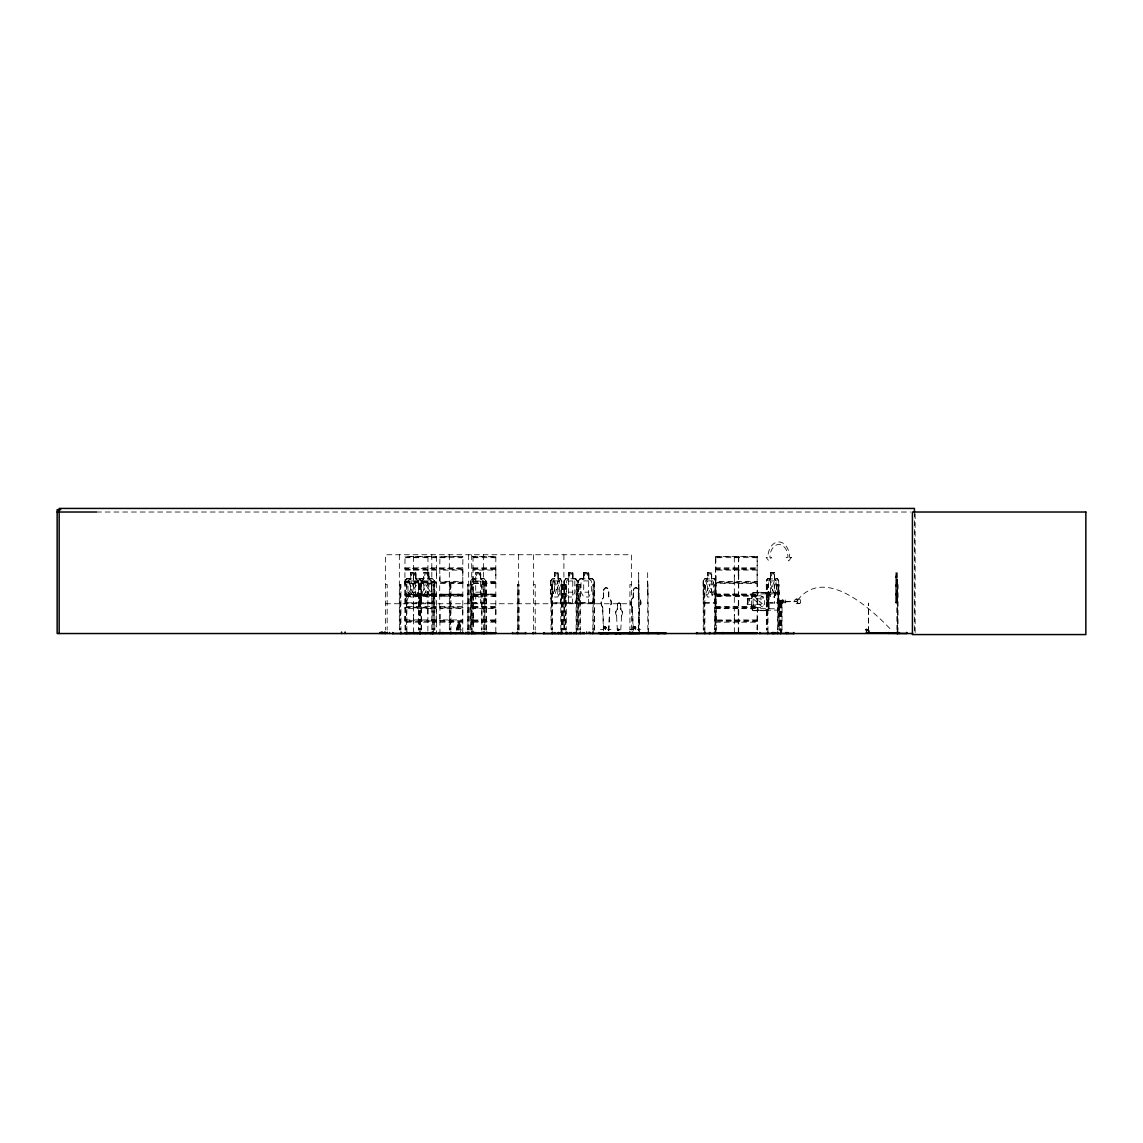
<?xml version="1.0" encoding="UTF-8"?>
<svg xmlns="http://www.w3.org/2000/svg" width="1143" height="1143" viewBox="0 0 1143 1143"><rect width="100%" height="100%" fill="white"/><g stroke="black" fill="none" stroke-linecap="round" stroke-linejoin="round"><path stroke-width="0.75" stroke-dasharray="5 3.75" d="M436.64 621.406L436.469 622.178L405.065 622.178L404.851 621.349L436.726 621.049L404.908 620.692L405.079 614.291M436.597 620.635L436.469 608.662L405.065 608.662L404.822 607.705L436.583 608.005L436.44 583.63L405.065 583.63L405.079 575.729M413.637 632.736L413.637 614.291M413.609 606.39L413.637 575.729M427.882 614.291L427.968 556.97M427.882 575.729L427.882 570.043M436.44 614.291L436.597 607.933M436.44 575.729L436.669 568.671L404.879 568.614L405.036 556.484L436.583 556.512L405.108 556.512M439.969 614.291L439.955 620.049M439.969 575.729L439.741 582.201L462.944 582.144L462.844 583.23M462.772 614.291L462.829 583.159M462.772 575.729L462.972 568.614L439.755 568.614L439.926 556.484L462.972 556.555L439.926 556.927M473.016 622.178L473.016 614.291M473.016 581.358L473.016 575.729M495.819 614.291L495.819 556.484M495.819 575.729L495.819 570.043L473.002 570.1L473.016 583.63M715.475 614.291L715.318 620.635L757.338 620.692L757.137 632.736M715.475 575.729L715.247 582.201L757.309 582.144M715.889 614.291L715.889 622.178M715.861 581.358L715.889 575.729M734.335 632.736L734.335 614.291M734.306 619.906L734.335 575.729M738.278 614.291L738.507 556.727M738.278 575.729L738.292 569.828M738.692 614.291L738.735 556.984M738.692 575.729L738.692 570.043M757.395 607.519L757.295 620.635M757.137 556.484L757.137 581.358M897.255 580.915L896.912 578.701L897.041 603.033L897.298 580.787L897.298 595.103L897.226 589.116M897.241 594.774L897.241 594.374M897.198 581.13L897.212 587.788L897.198 581.516M896.969 597.003L896.941 592.174L897.255 603.033M896.912 580.915L896.969 578.901M436.669 607.29L404.836 607.276L405.079 606.39L436.469 606.39M405.079 619.92L436.469 619.906M413.637 619.977L413.452 607.876M436.44 583.63L436.697 582.501M436.455 621.978L436.44 632.736M439.941 567.9L462.786 567.842L462.915 556.512M462.915 582.901L439.698 582.673L439.741 607.219L463.001 607.219M462.786 583.63L439.969 583.63M462.772 632.736L462.786 608.662L439.941 608.662L439.941 619.906L462.772 619.977M473.016 606.39L473.002 608.662L495.848 608.662L495.819 632.736M473.016 619.977L495.848 619.906M715.504 557.67L715.475 556.484L757.409 556.727L715.389 556.484L715.447 581.358L757.152 581.358L757.166 569.971M715.447 606.39L757.152 606.39L757.152 583.63L715.418 583.23L715.247 607.219L757.309 607.176M715.889 606.39L715.861 608.662M757.137 570.043L715.447 570.1M757.137 619.977L757.137 608.59M757.152 629.936L757.166 622.121M439.969 608.648L439.755 607.233M715.889 632.736L715.847 556.984M757.152 619.906L715.475 619.977L715.232 607.276M734.292 556.984L734.306 581.358M738.692 632.736L738.707 608.662M458.4 630.064L458.743 621.778M608.619 630.765L609.676 607.133A6.129 5.086 -90 0 0 608.619 597.503L608.619 590.888A3.058 2.543 -90 0 0 606.076 587.816A3.058 2.543 -90 0 0 603.533 590.888L603.533 597.503A6.129 5.086 -90 0 0 602.49 607.133L603.533 630.765M608.833 630.765L609.891 607.133A6.129 5.086 -90 0 0 608.833 597.503L608.833 590.888A3.058 2.543 -90 0 0 606.29 587.816L606.076 587.816M620.763 629.936L621.535 615.934A4.086 3.386 -90 0 0 620.82 609.505L620.82 605.09A2.043 1.7 -90 0 0 619.135 603.047L618.992 603.047A2.043 1.7 -90 0 0 617.291 605.09L617.291 609.505A4.086 3.386 -90 0 0 616.591 615.934L617.434 631.679M638.294 630.765L639.337 607.133A6.129 5.086 -90 0 0 638.294 597.503L638.294 590.888A3.058 2.543 -90 0 0 635.751 587.816A3.058 2.543 -90 0 0 633.208 590.888L633.208 597.503A6.129 5.086 -90 0 0 632.15 607.133L633.208 630.765M638.508 630.765L639.551 607.133A6.129 5.086 -90 0 0 638.508 597.503L638.508 590.888A3.058 2.543 -90 0 0 635.965 587.816L635.751 587.816M867.594 629.279C868.923 630.95 865.408 629.65 867.066 629.479M866.965 629.45L867.094 629.264M867.108 629.35L867.023 630.064M867.58 629.379L867.794 630.107L867.323 629.264M457.986 630.064L458.643 621.778M780.612 601.375C787.956 598.846 781.398 604.833 780.869 600.989M780.783 601.375L778.612 601.275L780.74 601.704M785.07 601.347L796.542 601.347L785.541 601.861M778.012 592.117L778.012 594.16M777.426 608.833L779.397 608.833L777.554 608.648M778.012 608.462L778.012 610.505M779.397 610.119L757.695 610.305L757.695 608.648L779.326 608.833M606.247 628.307L603.404 627.721L606.204 628.307M603.747 628.15L603.747 627.407M605.29 628.264C607.49 626.993 601.661 628.436 606.247 627.25M604.69 627.95L604.547 627.121L603.39 627.736M604.833 627.136C603.647 628.836 605.647 626.693 605.319 628.407M605.69 628.236C603.89 627.707 608.39 627.207 604.618 628.236M604.561 628.407L603.461 627.921L605.761 627.378M606.419 627.978L606.204 627.25M618.277 630.05C619.363 630.064 616.863 628.707 619.077 630.05M617.463 629.336L618.649 629.393M619.177 629.564L618.42 629.464M618.22 629.264L618.963 629.893L617.977 630.064M634.394 627.778C633.651 626.936 635.837 628.05 635.551 627.95M633.636 627.607C639.78 627.764 630.236 628.793 634.279 627.021M635.922 628.307C632.779 628.264 633.822 627.236 635.922 627.25M633.365 628.15L634.279 628.521L634.936 627.407M603.975 628.093L604.733 627.736M604.776 627.407L605.776 627.593L604.604 627.436M618.034 629.822L619.163 629.45M618.649 629.936L618.892 630.107M633.679 627.964L635.208 628.407M633.965 627.121L633.751 627.878L634.408 627.393M405.036 595.532L436.712 594.731L405.036 594.517L436.712 595.274L405.036 595.503M462.986 595.332L462.815 594.489L439.984 594.96M495.905 595.032L472.745 595.274L472.973 594.489L495.819 595.032M413.623 606.59L413.38 607.705M757.152 581.358L757.395 607.333M457.229 630.064L458.486 621.778L456.929 630.064M560.37 602.832L561.456 597.003L561.727 580.858L561.799 630.036M560.47 603.033L561.57 597.032M715.275 620.749L715.475 632.736M618.42 629.95C616.506 629.55 619.963 629.564 617.377 629.636M575.672 602.832L576.944 597.003M575.729 603.033L577.086 597.003L577.229 580.858L577.258 630.036M456.5 630.064L458.343 621.778L459.343 621.778L461.272 630.064M604.118 627.25L604.718 628.15M456.386 630.064L458.314 621.778M777.126 603.033L778.654 597.003M603.933 628.421L605.347 627.75M618.934 629.95L617.306 629.822M634.979 628.407L635.422 627.378M635.437 628.393L635.794 627.436L634.794 627.493M867.208 630.007L866.137 629.193M714.332 603.033L715.918 597.032L714.475 603.033L704.488 603.033L703.202 597.032L704.631 603.033M439.912 620.32L439.969 632.736M404.922 568.557L404.936 569.457M439.741 568.671L439.941 581.358L462.786 581.358L462.786 570.1L439.941 570.1M715.232 582.258L715.418 583.23M738.278 632.736L738.307 608.662M432.568 602.832L434.269 597.003L434.44 580.858L432.754 578.701L429.039 578.701L429.125 572.672L423.724 572.672L423.724 578.701L420.295 578.701M580.173 578.701L578.201 580.83L578.287 597.032L580.115 603.033L592.631 603.033L594.103 597.003L594.289 580.858L594.346 630.036M592.631 603.033L594.189 597.032M867.837 629.279L868.008 630.193M484.075 602.832L486.075 597.275M484.203 603.033L486.046 597.017M419.224 602.832L421.01 597.003M421.195 597.032L419.338 603.033L421.138 597.003L421.31 580.83L419.324 578.701L415.838 578.701M421.31 597.032L419.467 603.033L406.751 603.033M715.232 568.728L757.309 568.628M462.901 621.592L439.726 621.221M472.888 620.506L496.019 620.692M404.922 582.087L436.697 582.316M439.812 620.635L462.972 620.749M473.002 570.1L473.045 556.512M715.347 595.103L757.395 594.674L715.432 595.532M774.34 597.003L776.383 592.174L776.383 580.915L774.34 578.901L776.454 580.915L776.454 592.174L774.397 597.003L770.525 597.003L768.482 592.174L768.482 580.915L770.525 578.901M436.64 569.328L404.908 569.314L405.079 632.736M462.972 569.328L439.784 569.314M406.379 601.718L416.638 578.701M436.597 582.901L404.922 582.901M462.915 607.933L439.784 607.876M495.976 569.385L472.845 569.314M495.976 582.901L472.945 583.23M495.976 607.933L472.873 608.005M715.732 582.087L715.889 583.63M424.882 557.655L426.882 557.655M433.426 557.655L435.426 557.655M424.882 596.203L426.882 596.203M433.426 596.203L435.426 596.203M459.757 557.655L461.758 557.655M459.757 596.203L461.758 596.203M492.819 557.655L494.819 557.655M492.819 596.203L494.819 596.203M735.263 557.655L739.05 557.655M735.263 596.203L739.05 596.203M754.123 557.655L756.123 557.655M754.123 596.203L756.123 596.203M751.665 598.832L753.08 595.817L761.052 595.817L764.453 598.832L764.453 604.461L761.052 607.476L753.08 607.476L751.665 604.461M635.608 628.064L633.522 627.55M415.938 578.701L415.923 572.672L410.466 572.672L410.651 578.901L407.965 580.915L407.98 592.174L410.651 597.003L415.666 597.003L418.338 592.174M415.666 597.003L418.352 592.174M560.627 603.033L552.04 603.033L550.812 597.032L550.812 580.83L552.069 578.701L554.555 578.701M550.926 580.915L552.24 578.701M551.083 580.915L552.283 578.901L560.541 578.901M766.424 580.944L767.753 578.701L766.296 580.858L766.367 630.036M406.251 557.655L409.794 557.655M414.809 557.655L418.352 557.655M406.251 596.203L409.794 596.203M414.809 596.203L418.352 596.203M441.141 557.655L444.684 557.655M441.141 596.203L444.684 596.203M474.188 557.655L477.731 557.655M474.188 596.203L477.731 596.203M716.647 557.655L720.604 557.655M703.274 630.036L703.202 580.858L704.531 578.701L707.531 578.701M703.345 580.944L704.674 578.701M716.647 596.203L720.604 596.203M634.022 627.907L633.193 627.95M565.799 578.701L564.185 580.815L564.185 597.017L565.756 603.033L575.915 603.033L577.044 597.032M564.442 580.915L565.942 578.701M753.166 592.603L751.523 594.731L751.523 608.776L753.194 610.691L764.624 610.691L768.868 608.833L768.868 594.66L764.624 592.603L753.023 592.603M753.223 592.803L751.808 594.817L751.808 598.832L747.393 598.832M413.495 556.512L413.609 581.358M470.302 630.036L470.33 580.858L472.088 578.701L475.717 578.701M472.159 578.901L470.502 580.944L470.616 630.036M405.379 630.036L405.093 580.858L406.908 578.701L410.566 578.701M405.379 580.944L406.994 578.901M405.093 580.858L406.808 578.701L405.279 580.944M777.554 592.303L779.326 592.174L779.269 593.974M420.381 578.701L418.409 580.83L418.409 597.032L420.338 603.033M580.244 578.901L578.372 580.915L578.501 630.036M436.412 556.512L436.64 568.614M427.968 595.517L427.968 594.489M780.512 600.989L780.512 601.747M439.969 594.931L462.786 594.96L439.784 594.903M715.475 594.931L757.223 594.974M605.39 628.064L604.447 628.064M634.751 628.407L633.908 628.521L634.851 628.064M462.744 557.67L439.984 557.67M440.012 594.189L462.772 594.189L439.984 594.217L439.969 596.203L462.744 596.175M495.805 557.67L473.045 557.67M495.805 596.217L473.073 596.203M738.249 557.627L738.478 556.912M757.109 557.67L715.518 557.655M757.109 596.217L715.518 596.203M768.482 580.915L770.553 578.901L770.539 572.672L774.668 572.672M711.589 572.872L707.531 572.872L707.674 578.901L705.431 580.915L705.431 592.174L707.531 597.003L711.432 597.003L713.532 592.174L713.532 580.915L711.432 578.901L711.575 572.672M568.7 578.901L566.571 580.915L566.571 592.174L568.7 597.003L572.686 597.003L574.815 592.174L574.815 580.915L572.686 578.901M634.451 628.236L635.765 628.064M436.397 596.203L405.136 596.203M635.165 627.15L634.394 627.307M475.717 578.901L473.116 580.915L473.273 630.007M421.253 580.915L423.896 578.901L423.824 572.672M407.98 580.915L410.651 578.901M738.364 595.517L738.364 594.489M605.219 627.807L605.033 627.393M603.933 627.121L604.918 627.121M764.453 610.491L768.725 608.676L768.582 594.817L764.481 592.603M757.209 595.474L715.432 595.474M783.784 600.989L783.784 601.747M796.171 600.832L796.171 601.875M96.426 512.021L910.642 512.021M436.44 557.655L405.108 557.67M405.065 567.842L436.469 567.842M473.002 567.842L495.848 567.842M715.447 567.842L757.152 567.842L757.28 556.512M472.845 568.628L496.019 568.614M715.318 569.385L757.309 569.314M405.065 570.1L436.469 570.1L436.64 582.201M647.652 572.672L647.852 630.036M896.926 572.672L897.184 630.036M410.651 572.872L415.766 572.872M423.896 572.872L428.954 572.872M480.703 572.872L475.717 572.872L475.717 603.033M554.512 572.872L558.027 572.872M568.7 572.872L572.829 572.872M583.702 572.872L588.774 572.872M770.525 572.872L774.54 572.872M427.968 573.886L424.782 573.886L424.782 575.886L427.968 575.886M485.946 630.036L486.046 580.815L484.146 578.701L480.689 578.944M557.984 578.701L560.584 578.701M572.643 578.701L575.872 578.701M580.087 578.701L583.63 578.701M588.659 578.701L592.588 578.701L594.289 580.858M711.575 578.701L714.432 578.701L715.761 580.83M770.553 578.701L767.596 578.701L766.296 580.858L766.453 597.032L767.71 603.033L766.424 597.003L767.81 602.832M774.311 578.701L777.34 578.701L778.797 580.83L778.369 608.462M406.894 578.901L419.338 578.901L421.138 580.915L419.224 578.901M432.668 578.901L420.367 578.901L418.681 580.915L418.681 630.036M472.059 578.901L484.218 578.687M575.801 578.901L565.685 578.687L568.628 578.944M580.158 578.901L592.503 578.901M704.602 578.901L714.375 578.901M767.667 578.901L777.283 578.901M421.195 580.83L419.281 578.701M485.989 580.83L484.075 578.901M550.812 580.83L551.083 630.036M564.299 580.83L564.442 597.032L565.899 603.033M647.652 580.858L647.924 595.103M703.202 580.858L703.345 597.032M475.717 580.915L480.689 581.158M572.686 580.915L568.628 581.158M588.688 580.915L583.702 580.915L583.702 592.174L588.688 592.174M774.397 580.915L769.225 580.901L771.811 587.788C766.153 595.703 770.968 598.746 772.682 589.116C774.511 598.746 779.112 595.703 773.511 587.831C778.983 580.315 774.34 577.229 772.611 586.43L770.468 580.958L770.553 592.174M405.065 581.358L436.469 581.358M473.002 581.358L495.848 581.358M472.845 582.144L496.076 582.258M715.318 582.901L757.309 582.844M495.848 583.63L473.002 583.63L473.016 632.736M385.505 584.516L387.163 584.516L387.163 630.007M399.336 584.516L400.95 584.516L400.95 630.007M405.093 584.516L406.865 584.516L406.865 633.536M418.681 584.516L421.424 584.516L421.424 630.036M431.797 584.516L432.44 630.007M449.328 584.516L450.942 584.516L450.942 630.007M470.302 584.516L473.273 584.516M481.875 584.516L481.875 630.007L481.875 584.516L483.532 584.516M533.538 584.516L535.21 584.516L535.21 630.007M551.083 584.516L552.583 584.516L552.583 630.036M563.899 584.516L560.813 584.516L560.813 630.036M564.613 584.516L566.228 584.516L566.228 630.036M578.501 584.516L580.258 584.516L580.258 630.036M631.579 584.516L629.922 584.516L629.922 630.007M638.866 584.516L639.494 633.536M647.852 584.516L648.481 633.536M703.274 584.516L704.874 584.516L704.874 633.536M766.367 584.516L767.967 584.516L767.967 633.536M897.098 584.516L897.898 584.516L897.898 630.036M603.533 590.888L603.747 590.888A3.058 2.543 -90 0 1 606.29 587.816M633.208 590.888L633.422 590.888A3.058 2.543 -90 0 1 635.965 587.816M475.717 592.174L480.589 592.174M568.7 592.174L572.686 592.174M770.525 592.174L774.397 592.174M753.08 592.803L764.596 592.803M436.44 594.189L405.079 594.189L436.397 594.189M768.868 594.66L768.868 608.833M439.984 595.06L462.972 595.103M434.34 597.032L432.711 603.033L420.238 603.033M470.43 597.032L472.03 603.033M550.812 597.032L552.198 603.033M778.526 597.032L777.383 603.033L767.567 603.033L766.296 597.032M603.533 597.503L603.747 590.888M633.208 597.503L633.422 590.888M751.665 598.632L747.251 598.632L747.251 604.661L751.808 604.461L751.808 608.676L753.237 610.491M796.171 599.061A2.3 1.643 -90 0 1 797.6 602.504A2.3 1.643 -90 0 1 794.756 602.504A2.3 1.643 -90 0 1 796.171 599.061L799.043 599.061M779.255 602.39L782.141 602.39M782.069 602.761L785.627 602.761L785.627 599.946L782.069 599.946L781.969 631.836M406.894 602.832L419.338 602.832M432.668 602.832L420.367 602.832L418.681 597.003M472.059 602.832L484.261 603.004M552.126 602.832L560.541 602.832M565.642 603.004L575.801 602.832M580.158 602.832L592.503 602.832M704.602 602.832L714.375 602.832M767.667 602.832L777.283 602.832M779.255 602.904L782.141 602.904M471.916 603.033L484.303 603.033M638.866 603.033L638.666 572.672L638.866 630.036M796.171 603.647L799.043 603.647M385.505 603.747L631.579 603.747M617.291 605.09L617.434 605.09A2.043 1.7 -90 0 1 619.135 603.047M618.992 603.047A2.043 1.7 -90 0 1 620.678 605.09L620.82 605.09M439.941 606.39L462.786 606.39M473.002 606.39L495.848 606.39M472.845 607.176L496.033 607.233M602.49 607.133L602.704 607.133A6.129 5.086 -90 0 1 603.747 597.503M632.15 607.133L632.365 607.133A6.129 5.086 -90 0 1 633.422 597.503M715.318 607.933L757.309 607.876M715.447 608.662L757.152 608.662M617.291 609.505L617.434 605.09M620.678 605.09L620.82 609.505M753.094 610.491L764.596 610.491M616.591 615.934L616.734 615.934A4.086 3.386 -90 0 1 617.434 609.505M621.535 615.934L621.392 615.934A4.086 3.386 -90 0 0 620.678 609.505M496.005 621.392L472.816 621.335M757.309 621.392L715.232 621.221M439.941 622.178L462.786 622.178M473.002 622.178L495.848 622.178M715.447 622.178L757.152 622.178M604.433 627.164L605.876 627.15M603.861 627.55L606.104 627.493M635.394 627.95L633.222 627.964L635.494 628.064M617.006 628.993L618.72 628.993M600.461 629.536L603.861 629.536M607.49 629.536L610.905 629.536M618.877 629.35L617.434 629.95M630.122 629.536L633.536 629.536M637.165 629.536L640.566 629.536M868.194 629.507L865.308 629.764M865.308 629.822L868.194 629.893M866.18 630.865L869.552 630.865L869.552 632.993M439.884 556.97L440.012 557.655M412.98 595.089L412.866 594.974M415.652 572.872L415.666 578.901L418.352 580.915M415.652 578.901L418.338 580.915M588.688 578.901L591.345 580.915L591.345 592.174L588.688 597.003L583.702 597.003L581.044 592.174L581.044 580.915L583.702 578.901L583.63 572.672M428.854 578.901L431.511 580.915L431.511 592.174L428.854 597.003L423.896 597.003L421.253 592.174M480.589 578.901L483.203 580.915L483.203 592.174L480.589 597.003L475.717 597.003L473.116 592.174M634.894 627.136L635.765 627.478M606.119 627.436L604.904 627.778M557.87 578.901L559.656 580.915L559.656 592.174L557.87 597.003L554.512 597.003L552.726 592.174L552.726 580.915L554.512 578.901L554.555 572.672M779.269 592.303L757.695 592.303L757.695 593.974L779.397 593.774L777.554 593.974M592.474 578.701L594.103 580.944M432.654 578.701L434.269 580.944M714.289 578.701L715.775 580.915M714.232 578.901L715.632 580.915L715.632 597.003M777.197 578.701L778.712 580.83L778.654 630.036M777.14 578.901L778.512 580.915M575.686 578.701L577.229 580.858M575.672 578.901L576.944 580.944M407.98 592.174L410.651 597.003M560.427 578.701L561.613 580.944M560.37 578.901L561.456 580.944M462.972 582.144L462.786 581.358M768.482 592.174L770.553 597.003M462.915 568.557L462.772 567.842M578.472 597.003L580.244 602.832M406.979 602.832L405.093 597.032L406.851 603.033M470.602 597.003L472.159 602.832M459.315 621.778L461.158 630.064M460.729 630.064L459.229 621.778L460.929 633.379M459.672 630.064L459 621.778L459.257 630.064M632.365 607.133L633.422 630.765M602.704 607.133L603.747 630.765M897.098 597.003L897.155 603.033M915.143 513.779L915.143 633.536M914.443 512.021L914.443 633.536M897.826 584.516L897.741 633.536M897.026 572.672L897.141 630.036M868.594 631.679L868.594 603.047L868.351 631.679M866.48 628.993L866.48 631.379M866.18 628.993L866.18 631.379M785.255 599.946L785.255 602.761M782.441 599.946L782.441 602.761M781.869 602.904L781.726 631.836M781.598 602.39L781.598 600.346L779.797 600.346L779.797 602.39M781.226 600.346L781.226 602.39M780.969 602.904L780.969 631.836M780.826 602.904L780.84 631.836M780.712 602.39L780.555 631.836M780.412 602.904L780.44 631.836M780.155 600.346L780.155 602.39M779.655 602.904L779.655 630.136M779.512 602.904L779.412 630.136M779.126 630.036L779.126 584.516L777.526 584.516L777.526 630.036M777.983 584.516L777.983 630.036M774.54 578.901L774.625 572.672L774.311 603.033M770.411 572.672L770.396 578.701M767.496 584.516L767.496 630.036M766.824 584.516L766.824 630.036M758.138 592.303L758.138 593.974M758.138 608.648L758.138 610.305M747.393 598.632L747.393 604.661M716.232 630.036L716.232 584.516L714.618 584.516L714.618 630.036M715.075 584.516L715.075 630.036M711.718 578.701L711.718 572.672L707.388 572.672L707.531 578.901M704.417 584.516L704.417 630.036M703.731 584.516L703.731 630.036M635.351 629.407L635.351 626.721L632.765 626.721L632.765 629.407M635.108 626.721L635.108 629.407M633.022 626.721L633.022 629.407M631.579 630.007L631.579 554.741L385.505 554.741L385.505 630.007M605.676 629.407L605.676 626.721L603.104 626.721L603.104 629.407M605.433 626.721L605.433 629.407M603.347 626.721L603.347 629.407M594.646 630.036L594.646 584.516L592.888 584.516L592.888 630.036M594.017 580.944L594.017 597.003M593.188 584.516L593.188 633.536M588.859 578.701L588.959 572.672L583.53 572.672L583.53 578.701M588.688 572.872L588.659 603.033M583.802 572.872L583.802 578.901M579.958 584.516L579.958 630.036M578.801 584.516L578.801 630.036M577.715 630.036L577.715 584.516L576.101 584.516L576.101 630.036M576.543 584.516L576.543 633.536M572.957 578.701L572.957 572.672L568.557 572.672L568.6 603.004M572.829 572.672L572.643 603.033M568.843 572.872L568.843 578.901M565.785 584.516L565.785 630.036M565.071 584.516L565.071 630.036M564.571 580.915L564.613 630.036M563.899 554.741L563.899 630.007M563.685 584.516L563.685 630.007M562.327 584.516L562.313 630.036M562.113 584.516L562.113 630.007M561.327 584.516L561.327 633.536M558.141 578.701L558.141 572.672L554.398 572.672L554.398 578.701M557.984 572.672L558.027 578.901M552.083 584.516L552.083 630.036M551.598 584.516L551.598 630.036M533.538 554.741L533.538 630.007M519.108 630.007L519.108 584.516L517.479 584.516L517.479 630.007M518.651 554.741L518.651 630.007M517.936 584.516L517.936 630.007M486.261 630.036L486.261 584.516L484.503 584.516L484.503 630.036M485.918 580.915L485.818 597.003M484.818 584.516L484.818 630.036M483.532 554.741L483.532 630.007M480.703 578.901L480.874 572.672L475.545 572.672L475.545 578.701M480.589 572.872L480.66 603.004M472.059 584.516L472.059 633.536M471.716 554.741L471.745 630.036M471.502 584.516L471.502 630.007M469.116 630.007L469.116 584.516L467.487 584.516L467.487 630.007M468.659 554.741L468.659 630.007M467.944 584.516L467.944 630.007M450.485 584.516L450.485 630.007M449.785 584.516L449.785 630.007M449.328 554.741L449.328 630.007M434.84 630.036L434.84 584.516L433.068 584.516L433.068 630.036M434.54 584.516L434.54 630.036M434.169 580.944L434.169 597.003M433.383 584.516L433.383 633.536M431.811 554.741L431.797 630.007M428.854 572.872L428.954 578.901M427.911 608.662L427.882 632.736M421.01 580.915L421.138 630.036M420.453 584.516L420.453 630.036M420.153 584.516L420.153 630.036M419.952 584.516L419.952 630.036M419.652 584.516L419.652 630.036M418.995 584.516L418.995 630.036M415.852 572.672L415.752 578.901M410.751 572.872L410.737 578.901M406.565 584.516L406.565 630.036M400.507 584.516L400.507 630.007M399.793 584.516L399.793 630.007M399.336 554.741L399.336 630.007M797.614 600.204A741.193 145.818 69.8 0 1 891.369 630.064M753.18 605.319L753.423 606.747L758.138 602.904C764.667 611.462 765.224 603.775 759.081 601.618C765.21 599.346 764.667 591.917 758.166 600.418C751.894 592.117 751.351 599.589 757.18 601.718L753.18 605.319M553.398 580.901L555.684 587.831C550.84 595.446 554.741 598.932 556.398 589.116C557.955 598.946 562.056 595.446 557.155 587.788C561.756 580.644 558.07 577.015 556.455 586.43L554.569 580.958L553.398 580.901M472.759 556.67L496.091 556.727L472.773 556.598M713.346 594.746L712.003 594.946L709.689 589.116C707.96 598.732 703.045 595.746 708.803 587.788C703.388 580.344 707.831 577.229 709.632 586.43C711.375 577.244 716.104 580.287 710.532 587.831L713.346 594.746M422.067 580.901L425.425 587.831C418.109 596.175 424.296 598.389 426.496 589.116C428.554 598.403 434.997 596.189 427.625 587.788C434.569 579.901 428.711 577.544 426.582 586.43L423.782 580.958L422.067 580.901M417.995 594.746L416.266 594.946L413.309 589.116C411.223 598.389 404.679 596.217 412.152 587.788C405.122 579.872 411.066 577.558 413.209 586.43C415.309 577.601 421.624 579.801 414.38 587.831L417.995 594.746M767.81 578.901L766.582 580.944L767.81 578.901M791.356 557.384L788.756 560.956L786.141 557.384L787.956 557.384A12.887 9.03 -90 0 0 778.912 544.482A12.887 9.03 -90 0 0 769.882 557.384L771.668 557.384L768.896 560.956L766.124 557.384L767.91 557.384A15.445 10.83 -90 0 1 778.74 541.939A15.445 10.83 -90 0 1 789.57 557.384L791.356 557.384M473.045 594.174L495.819 594.189L473.073 594.189M715.504 594.174L757.137 594.189L715.518 594.189M895.898 572.672L895.698 603.033L895.898 572.672M414.766 573.886L411.551 573.886L411.551 575.886L414.766 575.886L414.766 573.886M479.731 573.886L476.588 573.886L476.588 575.886L479.731 575.886L479.731 573.886M557.27 573.886L555.112 573.886L555.112 575.886L557.27 575.886L557.27 573.886M571.971 573.886L569.414 573.886L569.414 575.886L571.971 575.886L571.971 573.886M587.788 573.886L584.602 573.886L584.602 575.886L587.788 575.886L587.788 573.886M710.746 573.886L708.231 573.886L708.231 575.886L710.746 575.886L710.746 573.886M773.711 573.886L771.211 573.886L771.239 575.886L773.711 575.886L773.668 573.886M415.666 580.915L410.651 580.915L410.651 592.174L415.666 592.174L415.652 580.915M428.854 580.915L423.896 580.915L423.896 592.174L428.854 592.174L428.854 580.915M557.87 580.915L554.512 580.915L554.512 592.174L557.87 592.174L557.87 580.915M711.432 580.915L707.531 580.915L707.531 592.174L711.432 592.174L711.432 580.915M761.052 598.832L753.08 598.832L753.08 604.461L761.052 604.461L761.052 598.832M749.537 599.832L748.108 599.832L748.108 603.461L749.537 603.461L749.537 599.832M800.2 602.975A2.3 1.643 -90 0 0 799.457 599.132A2.3 1.643 -90 0 0 797.457 601.947A2.3 1.643 -90 0 0 800.2 602.975"/><path stroke-width="1.5" d="M441.312 633.279L441.312 632.522M888.268 633.279L888.397 632.522L888.268 633.536M543.239 633.536L584.859 633.436M558.013 633.493L558.17 632.522L558.084 633.279M772.411 633.379L772.397 632.608M773.068 633.379L773.097 632.608L773.182 633.536M709.86 633.379L709.617 632.608L709.517 633.536M392.178 633.536L495.848 633.465M785.884 633.408L785.727 632.522M474.688 633.379L474.502 632.522M400.75 633.379L400.636 632.265M473.616 633.408L473.459 632.265M384.434 633.408L385.12 632.608M532.381 633.536L533.124 633.379M666.055 633.508L665.497 632.722L599.861 633.436L665.569 633.093L664.926 633.493M638.88 633.236L614.834 633.479L616.548 633.536M620.678 633.508L620.035 633.508M636.422 633.465L635.337 633.522M638.208 633.536L637.565 633.508M638.823 632.993L637.308 633.493M657.482 633.493L658.497 633.465L657.897 632.722L657.325 633.493L657.354 632.522M659.454 633.093L658.811 633.493L659.382 632.722L659.782 633.493M664.083 633.093L665.497 632.722M543.697 633.408L543.768 632.608L543.839 633.536M558.47 633.408L558.541 632.608M759.109 633.408L794.414 633.493M696.101 633.408L757.152 633.465M696.573 633.408L696.659 632.608L696.759 633.536M392.706 633.408L392.792 632.608M405.794 633.408L405.879 632.608L405.965 633.536M442.698 633.408L442.784 632.608M455.786 633.408L455.871 632.608L455.957 633.536M767.51 633.408L767.61 632.608M465.53 633.408L465.63 632.608M607.062 633.536L606.576 632.722L605.976 633.436L606.647 633.093M607.562 633.522L608.062 632.722L608.648 633.465L607.976 633.093M619.363 633.236L619.592 633.508M629.636 633.522L629.722 632.265M632.093 633.536L631.622 632.722C630.05 633.636 632.908 633.765 631.95 632.608M633.436 633.536L633.822 632.565L633.851 633.522L636.308 633.093M634.265 633.093L635.079 633.536M663.597 633.493L664.012 632.722L664.569 633.508M414.095 633.408L414.195 632.608M573.9 633.408L574.015 632.608M467.473 633.408L467.358 632.265M468.116 633.408L468.23 632.608L468.359 633.536M474.259 633.408L474.374 632.608M60.722 509.721L57.15 509.721L57.15 633.536L912.657 633.536M57.15 512.021L96.355 512.021M405.079 632.736L436.44 632.736M439.969 632.736L462.772 632.736M473.016 632.736L495.819 632.736M715.475 632.736L757.137 632.736M899.384 632.993L866.151 632.993L906.785 633.493L906.699 632.522M405.036 633.036L436.483 633.036M439.926 633.065L462.815 633.036M472.973 633.036L495.862 633.036M715.432 633.065L757.18 633.036M866.151 633.236L899.384 633.236M666.083 633.465L590.545 633.408M567.285 633.408L567.157 632.608M561.784 633.408L561.942 632.265M425.839 633.408L425.725 632.608M417.509 633.408L417.395 632.608L417.295 633.536M599.246 633.408L599.132 632.608M439.441 633.408L439.326 632.608M616.277 633.236L615.248 632.993M600.875 633.493L600.461 632.722M526.209 633.408L512.65 633.408M484.661 633.436L484.646 632.265M422.996 633.336L422.939 632.522M906.77 633.408L906.599 632.522M914.443 512.021L914.443 508.435L59.165 508.435L59.165 633.536M899.355 632.565L899.384 633.508M897.884 632.265L897.884 633.536M897.826 632.265L897.741 633.536M897.255 632.265L897.198 633.536M897.112 632.265L897.155 633.536M793.685 632.522L793.685 633.536M787.97 632.522L787.97 633.536M786.527 632.522L786.527 633.536M780.812 632.522L780.812 633.536M780.583 632.522L780.583 633.536M777.854 632.265L777.854 633.536M777.397 632.265L777.397 633.536M774.854 632.522L774.854 633.536M773.425 632.522L773.425 633.536M772.311 632.522L772.311 633.536M768.096 632.265L768.096 633.536M767.625 632.265L767.696 633.536M759.752 632.522L759.752 633.536M722.747 632.522L722.747 633.536M714.946 632.265L714.946 633.536M714.489 632.265L714.489 633.536M709.974 632.522L709.974 633.536M705.017 632.265L705.017 633.536M704.559 632.265L704.559 633.536M648.481 632.265L648.367 633.536M647.852 632.265L647.852 633.536M639.494 632.265L639.494 633.536M638.866 632.265L638.98 633.536M632.465 632.008L632.465 633.536M631.822 632.522L631.708 633.536M629.936 632.008L629.993 633.536M599.018 632.522L599.018 633.536M593.017 632.265L593.017 633.536M592.717 632.265L592.717 633.536M590.317 632.522L590.317 633.536M589.145 632.008L589.145 633.536M586.616 632.008L586.616 633.536M584.159 632.522L584.159 633.536M582.83 632.522L582.83 633.536M580.43 632.265L580.43 633.536M580.13 632.265L580.13 633.536M576.415 632.265L576.415 633.536M575.958 632.265L575.958 633.536M574.129 632.522L574.129 633.536M571.243 632.522L571.243 633.536L571.086 632.522M569.557 632.522L569.557 633.536M567.042 632.522L567.042 633.536M566.371 632.265L566.371 633.536M565.914 632.265L565.914 633.536M562.156 632.265L562.156 633.536M561.213 632.265L560.899 633.536M560.699 632.265L560.699 633.536M558.627 632.522L558.627 633.536M554.784 632.522L554.784 633.536M552.698 632.265L552.698 633.536M552.198 632.265L552.198 633.536M535.395 632.265L535.395 633.536M533.41 632.522L533.41 633.536M533.295 632.522L533.295 633.536M525.551 632.522L525.551 633.536M517.808 632.265L517.808 633.536M517.35 632.265L517.35 633.536M512.464 632.522L512.464 633.536M490.818 632.522L490.818 633.536M486.761 632.008L486.761 633.536M484.332 632.265L484.332 633.536M483.789 632.522L483.789 633.536M483.675 632.522L483.675 633.536M483.175 632.008L483.175 633.536M481.689 632.265L481.717 633.536M475.559 632.522L475.559 633.536M474.831 632.522L474.831 633.536M473.245 632.265L473.245 633.536M472.216 632.265L472.216 633.536M471.902 632.265L471.902 633.536M471.502 632.008L471.502 633.536M468.973 632.008L468.973 633.536M467.816 632.265L467.816 633.536M465.744 632.522L465.744 633.536M462.472 632.522L462.472 633.536M451.085 632.265L451.085 633.536M450.628 632.265L450.628 633.536M442.884 632.522L442.884 633.536M439.212 632.522L439.212 633.536M433.211 632.265L433.211 633.536M432.911 632.265L432.911 633.536M432.454 632.265L432.44 633.536M431.825 632.265L431.797 633.536M430.497 632.522L430.497 633.536M425.61 632.522L425.61 633.536M420.624 632.265L420.624 633.536M420.324 632.265L420.324 633.536M419.781 632.265L419.781 633.536M419.481 632.265L419.481 633.536M414.309 632.522L414.309 633.536M409.223 632.522L409.223 633.536M407.022 632.265L407.022 633.536M406.737 632.265L406.737 633.536M401.093 632.265L401.093 633.536M400.907 632.522L400.907 633.536M392.892 632.522L392.892 633.536M389.534 632.522L389.534 633.536M387.348 632.265L387.348 633.536M385.72 632.522L385.72 633.536M385.248 632.522L385.362 633.536M384.848 632.008L384.748 633.536L384.677 632.522M383.705 632.522L383.705 633.536M382.319 632.008L382.319 633.536M381.276 632.008L381.276 633.536M379.819 632.522L379.819 633.536M345.1 632.008L345.1 633.536M341.543 632.008L341.543 633.536M601.947 632.722C600.018 633.651 603.861 633.708 601.947 632.722M628.236 632.722C626.307 633.651 630.15 633.708 628.236 632.722M629.722 632.722L629.15 633.493L630.136 632.722L630.722 633.465L629.722 632.722M1085.85 512.021L912.428 512.021L912.428 634.565L1085.85 634.565L1085.85 512.021"/></g></svg>
